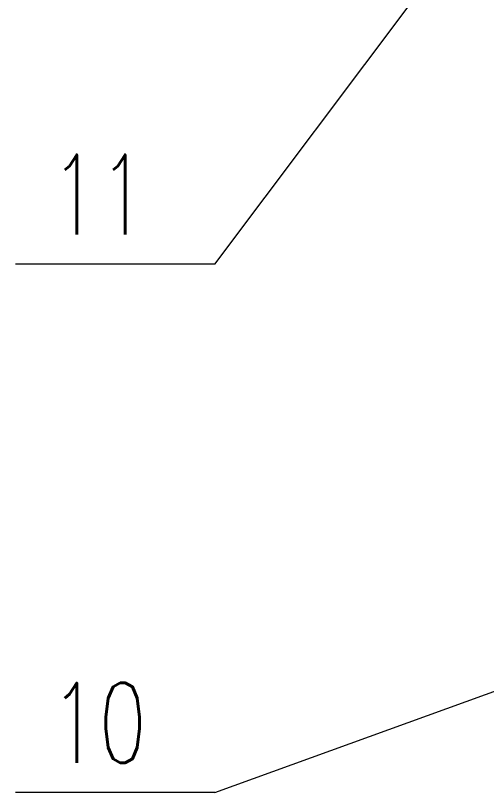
# Model space of a CAD drawing. Header units: millimetres. Extents: x 1794 to 2214, y -1115 to -518.
# Drawn here: x 1831.85 to 1855.49, y -711.65 to -672.72 of the extents above; entities that cross this region are included whole.
import ezdxf

# ---------------------------------------------------------------- set-up
doc = ezdxf.new("R2010")
doc.units = ezdxf.units.MM
doc.layers.add('尺寸线', color=2, linetype='Continuous', lineweight=20)
doc.styles.add('文字', font='romans.shx', dxfattribs={"width": 0.7, "height": 4, "bigfont": 'hzfs.shx'})

msp = doc.modelspace()

# ---------------------------------------------------------------- linework, layer by layer
at = {"layer": '尺寸线'}
for p, q in [((1841.853, -685.184), (1854.583, -668.246)), ((1841.853, -685.184), (1831.853, -685.184)), ((1841.853, -711.653), (1878.715, -698.306)), ((1841.853, -711.653), (1831.853, -711.653))]:
    msp.add_line(p, q, dxfattribs=at)

# ---------------------------------------------------------------- texts
at = {"layer": '尺寸线', "style": '文字', "width": 0.707}
for s, p in [('11', (1833.595, -683.692)), ('10', (1833.595, -710.162))]:
    msp.add_text(s, height=4, dxfattribs=at).set_placement(p)

doc.saveas('drawing.dxf')
